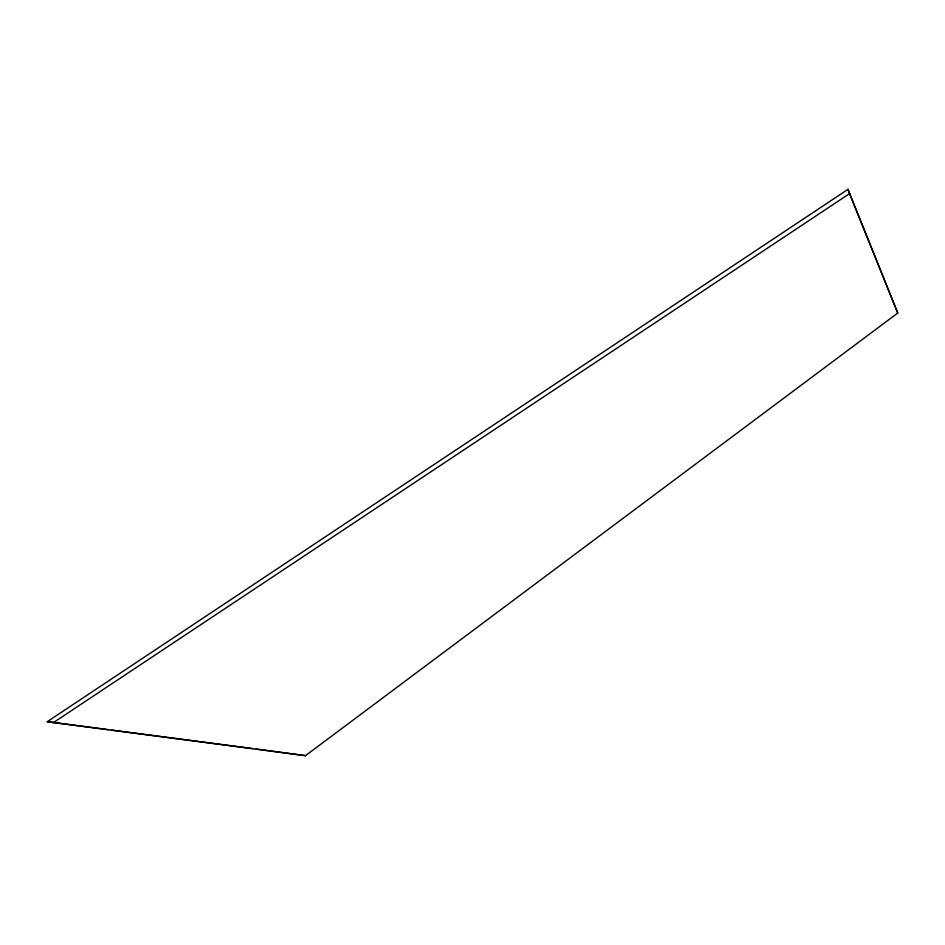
<?xml version="1.0" encoding="UTF-8"?>
<svg xmlns="http://www.w3.org/2000/svg" width="945" height="945" viewBox="0 0 945 945"><rect width="100%" height="100%" fill="white"/><g stroke="black" fill="none" stroke-linecap="round" stroke-linejoin="round"><path stroke-width="1.42" d="M305.495 755.669L897.75 313.019L847.996 189.331L47.25 721.697L305.495 755.669L256.083 749.007M53.203 722.748L849.52 193.63L847.996 189.331M47.25 721.697L108.592 729.717M111.51 730.095L253.165 748.617M849.52 193.63L897.75 313.019"/></g></svg>
